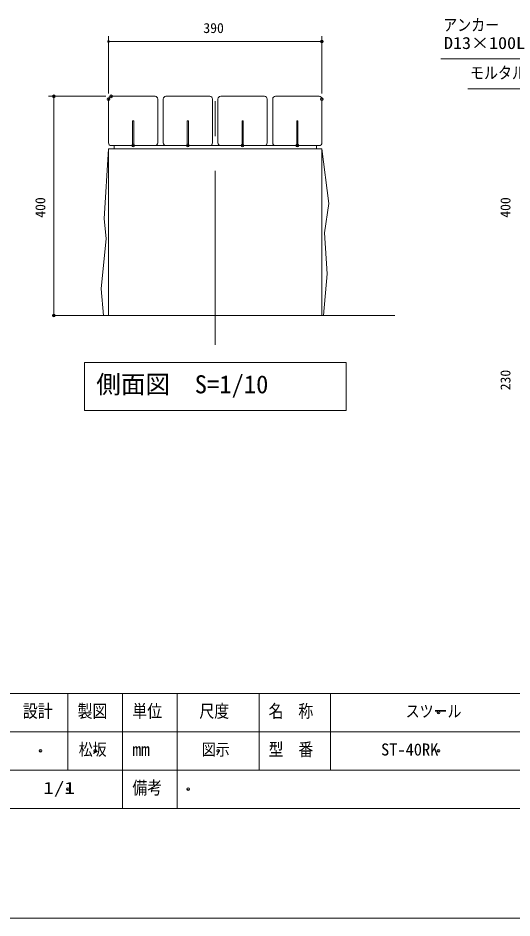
# Model space of a CAD drawing. Units: millimetres on the paper, scale 1:10. Extents: x 0 to 420, y 0 to 297.
# Drawn here: x 165.9 to 256.2, y 0 to 164.3 of the extents above; entities that cross this region are included whole.
import ezdxf
from ezdxf.enums import TextEntityAlignment as Align

# ---------------------------------------------------------------- set-up
doc = ezdxf.new("R2010")
doc.units = ezdxf.units.MM
doc.header["$PDMODE"] = 32
doc.header["$PDSIZE"] = 0.5
doc.linetypes.add('USER1', pattern=[50.8, 31.75, -6.35, 6.35, -6.35])
doc.layers.add('DEFPOINTS_2', color=7, linetype='Continuous', lineweight=13)
doc.layers.add('LY_2', color=7, linetype='Continuous', lineweight=18)
doc.styles.add('ＭＳ ゴシック', font='')
doc.styles.get('ＭＳ ゴシック').set_extended_font_data('MS Gothic')

# ---------------------------------------------------------------- blocks, each defined once
blk = doc.blocks.new('-000-_DOTSMALL')
at = {"color": 7, "linetype": 'Continuous', "lineweight": 13}
blk.add_circle((0, 0), 0.0625, dxfattribs=at)
blk.add_circle((0, 0), 0.0625, dxfattribs=at)

msp = doc.modelspace()

# ---------------------------------------------------------------- linework, layer by layer
at = {"layer": 'DEFPOINTS_2'}
msp.add_line((0, 0), (420, 0), dxfattribs=at)
at = {"layer": 'LY_2'}
for p, q in [((182.447, 150.506), (182.447, 161.006)), ((182.447, 160.006), (221.447, 160.006)), ((221.447, 150.506), (221.447, 161.006)), ((267.369, 156.833), (243.203, 156.833)), ((266.285, 151.386), (248.107, 151.386)), ((181.947, 150.006), (171.447, 150.006)), ((172.447, 110.006), (172.447, 150.006)), ((182.447, 110.006), (182.447, 140.406)), ((221.447, 110.006), (221.447, 140.406)), ((178.047, 101.439), (178.047, 92.639)), ((225.847, 101.439), (178.047, 101.439)), ((225.847, 92.639), (225.847, 101.439)), ((178.047, 92.639), (225.847, 92.639)), ((223, 41), (223, 27)), ((155, 34), (210, 34))]:
    msp.add_line(p, q, dxfattribs=at)
at = {"layer": 'LY_2', "linetype": 'USER1'}
msp.add_line((201.947, 104.652), (201.947, 152.423), dxfattribs=at)
at = {"layer": 'LY_2', "lineweight": 13}
for p, q in [((182.947, 150.006), (190.947, 150.006)), ((192.947, 150.006), (200.947, 150.006)), ((202.947, 150.006), (210.947, 150.006)), ((212.947, 150.006), (220.947, 150.006)), ((182.447, 141.506), (182.447, 149.506)), ((191.447, 141.506), (191.447, 149.506)), ((192.447, 141.506), (192.447, 149.506)), ((201.447, 141.506), (201.447, 149.506)), ((202.447, 141.506), (202.447, 149.506)), ((211.447, 141.506), (211.447, 149.506)), ((212.447, 141.506), (212.447, 149.506)), ((221.447, 141.506), (221.447, 149.506)), ((186.847, 145.506), (187.047, 145.506)), ((186.847, 141.006), (186.847, 145.506)), ((187.047, 141.006), (187.047, 145.506)), ((196.847, 141.006), (196.847, 145.506)), ((196.847, 145.506), (197.047, 145.506)), ((197.047, 141.006), (197.047, 145.506)), ((206.847, 141.006), (206.847, 145.506)), ((206.847, 145.506), (207.047, 145.506)), ((207.047, 141.006), (207.047, 145.506)), ((216.847, 141.006), (216.847, 145.506)), ((216.847, 145.506), (217.047, 145.506)), ((217.047, 141.006), (217.047, 145.506)), ((182.447, 140.406), (181.661, 127.63)), ((182.447, 140.406), (221.447, 140.406)), ((182.947, 141.006), (190.947, 141.006)), ((183.447, 140.406), (183.447, 141.006)), ((183.447, 141.006), (220.447, 141.006)), ((192.947, 141.006), (200.947, 141.006)), ((202.947, 141.006), (210.947, 141.006)), ((212.947, 141.006), (220.947, 141.006)), ((220.447, 140.406), (220.447, 141.006)), ((222.682, 130.468), (221.447, 140.406)), ((221.935, 125.069), (222.682, 130.468)), ((181.661, 127.63), (181.985, 124.065)), ((222.433, 117.593), (221.935, 125.069)), ((181.985, 124.065), (181.12, 114.883)), ((221.757, 110.006), (222.433, 117.593)), ((181.12, 114.883), (181.555, 110.006)), ((172.447, 110.006), (234.764, 110.006)), ((27.5, 41), (392.5, 41)), ((175, 41), (175, 27)), ((185, 41), (185, 20)), ((195, 41), (195, 27)), ((210, 41), (210, 27)), ((210, 34), (322.5, 34)), ((155, 27), (392.5, 27)), ((195, 27), (195, 20)), ((27.5, 20), (392.5, 20))]:
    msp.add_line(p, q, dxfattribs=at)
for centre, start, end in [((182.947, 149.506), 90, 180), ((190.947, 149.506), 0, 90), ((192.947, 149.506), 90, 180), ((200.947, 149.506), 0, 90), ((202.947, 149.506), 90, 180), ((210.947, 149.506), 0, 90), ((212.947, 149.506), 90, 180), ((220.947, 149.506), 0, 90), ((182.947, 141.506), 180, 270), ((190.947, 141.506), 270, 0), ((192.947, 141.506), 180, 270), ((200.947, 141.506), 270, 0), ((202.947, 141.506), 180, 270), ((210.947, 141.506), 270, 0), ((212.947, 141.506), 180, 270), ((220.947, 141.506), 270, 0)]:
    msp.add_arc(centre, 0.5, start, end, dxfattribs=at)
at = {"layer": 'LY_2'}
for p in [(221.447, 160.006), (172.447, 150.006), (182.447, 149.506), (182.947, 150.006), (221.447, 149.506), (186.947, 141.006), (196.947, 141.006), (206.947, 141.006), (216.947, 141.006), (172.447, 110.006), (242.75, 37.5), (170, 30.5), (180, 30.5), (202.5, 30.5), (242.75, 30.5), (175, 23.5), (197, 23.5)]:
    msp.add_point(p, dxfattribs=at)

# ---------------------------------------------------------------- block references
at = {"layer": 'LY_2', "xscale": 2.32, "yscale": 2.32}
for p, rotation in [((182.447, 160.006), 180), ((172.447, 150.006), 90), ((172.447, 110.006), 270)]:
    msp.add_blockref('-000-_DOTSMALL', p, dxfattribs=dict(at, rotation=rotation))
msp.add_blockref('-000-_DOTSMALL', (221.447, 160.006), dxfattribs=at)

# ---------------------------------------------------------------- texts
at = {"layer": 'LY_2', "style": 'ＭＳ ゴシック'}
for s, height, width, p in [('アンカー', 2.199, 0.85, (243.62, 161.283)), ('D13×100L', 2.199, 1.1, (243.759, 157.983)), ('モルタル充填', 2.199, 0.85, (248.524, 152.536)), ('設計', 2.346, 0.85, (166.8, 35.9)), ('製図', 2.346, 0.85, (176.8, 35.9)), ('単位', 2.346, 0.85, (186.8, 35.9)), ('尺度', 2.346, 0.85, (199.05, 35.9)), ('名\u3000称', 2.346, 0.85, (211.7, 35.9)), ('スツール', 2.199, 0.85, (236.75, 36)), ('松坂', 2.199, 0.85, (177, 29)), ('図示', 2.199, 0.85, (199.5, 29)), ('型\u3000番', 2.346, 0.85, (211.7, 28.9)), ('1/1', 2.199, 1.3, (170.5, 22)), ('備考', 2.346, 0.85, (186.8, 21.9))]:
    msp.add_text(s, height=height, dxfattribs=dict(at, width=width)).set_placement(p, align=Align.BOTTOM_LEFT)
for s, height, p in [('390', 1.833, (199.777, 161.006)), ('側面図\u3000S=1/10', 3.299, (180.199, 94.789)), ('mm', 2.346, (186.8, 28.9)), ('ST-40RK', 2.199, (232.25, 29))]:
    msp.add_text(s, height=height, dxfattribs=at).set_placement(p, align=Align.BOTTOM_LEFT)
for s, p in [('400', (171.447, 127.839)), ('400', (256.447, 127.839)), ('230', (256.447, 96.336))]:
    msp.add_text(s, height=1.833, rotation=90, dxfattribs=at).set_placement(p, align=Align.BOTTOM_LEFT)

doc.saveas('drawing.dxf')
